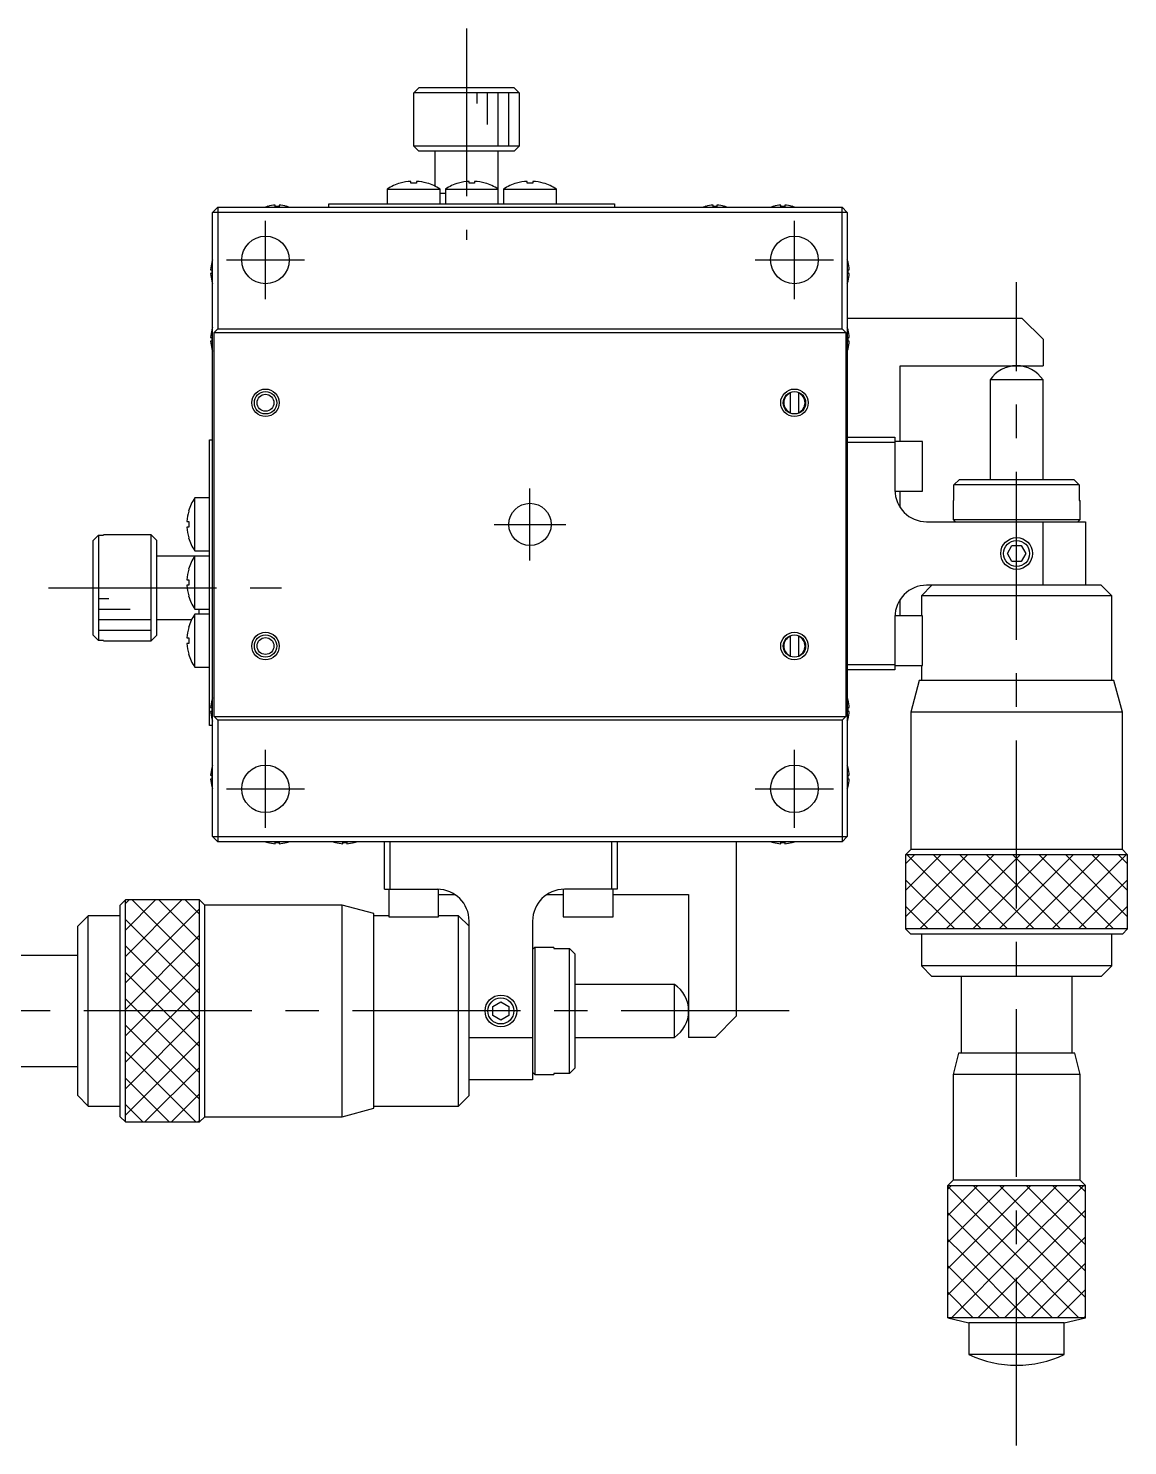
# Model space of a CAD drawing. Extents: x 0 to 397, y -8 to 228.
# Drawn here: x 292.8 to 396.8, y 50.9 to 184.9 of the extents above; entities that cross this region are included whole.
import ezdxf

# ---------------------------------------------------------------- set-up
doc = ezdxf.new("R2010")
doc.units = 0
doc.header["$LTSCALE"] = 0.5
doc.linetypes.add('CENTER', pattern=[50.8, 31.75, -6.35, 6.35, -6.35])
for name, color, linetype in [('MSM_CENTER', 1, 'CENTER'), ('MSM_CONTINUOUS', 7, 'CONTINUOUS'), ('MSM_NARROW', 5, 'CONTINUOUS')]:
    doc.layers.add(name, color=color, linetype=linetype)

msp = doc.modelspace()

# ---------------------------------------------------------------- linework, layer by layer
at = {"layer": 'MSM_CENTER'}
for p, q in [((334.25, 184.95), (334.25, 164.95)), ((315.25, 159.35), (315.25, 166.75)), ((365.25, 159.35), (365.25, 166.75)), ((311.55, 163.05), (318.95, 163.05)), ((361.55, 163.05), (368.95, 163.05)), ((386.25, 50.95), (386.25, 160.95)), ((340.25, 134.65), (340.25, 141.45)), ((336.85, 138.05), (343.65, 138.05)), ((294.75, 132.05), (316.75, 132.05)), ((315.25, 109.35), (315.25, 116.75)), ((365.25, 109.35), (365.25, 116.75)), ((311.55, 113.05), (318.95, 113.05)), ((361.55, 113.05), (368.95, 113.05)), ((364.75, 92.05), (258.75, 92.05))]:
    msp.add_line(p, q, dxfattribs=at)
at = {"layer": 'MSM_CONTINUOUS'}
for p, q in [((329.25, 178.35), (329.266026, 178.35)), ((329.25, 178.35), (329.25, 173.85)), ((329.266026, 178.85), (329.767813, 179.35)), ((339.233974, 178.85), (329.266026, 178.85)), ((329.266026, 178.35), (329.266026, 178.85)), ((329.767813, 179.35), (338.732187, 179.35)), ((338.732187, 179.35), (339.233974, 178.85)), ((339.233974, 178.85), (339.233974, 178.35)), ((339.233974, 178.35), (339.25, 178.35)), ((339.25, 173.85), (339.25, 178.35)), ((329.25, 173.85), (329.75, 173.35)), ((329.25, 173.85), (339.25, 173.85)), ((338.75, 173.35), (329.75, 173.35)), ((331.25, 173.35), (331.25, 170.031129)), ((337.25, 168.35), (337.25, 173.35)), ((338.75, 173.35), (339.25, 173.85)), ((327.99141, 170.312581), (327.988067, 170.319436)), ((328.99, 170.312581), (328.99, 170.484953)), ((329.51, 170.312581), (328.99, 170.312581)), ((329.51, 170.484953), (329.51, 170.312581)), ((330.511933, 170.319436), (330.50859, 170.312581)), ((333.49141, 170.312581), (333.488067, 170.319436)), ((334.49, 170.312581), (334.49, 170.484953)), ((335.01, 170.312581), (334.49, 170.312581)), ((335.01, 170.484953), (335.01, 170.312581)), ((336.011933, 170.319436), (336.00859, 170.312581)), ((338.99141, 170.312581), (338.988067, 170.319436)), ((339.99, 170.312581), (339.99, 170.484953)), ((340.51, 170.312581), (339.99, 170.312581)), ((340.51, 170.484953), (340.51, 170.312581)), ((341.511933, 170.319436), (341.50859, 170.312581)), ((326.75, 169.741657), (326.75, 168.35)), ((326.75, 169.741657), (331.75, 169.741657)), ((331.75, 168.35), (331.75, 169.741657)), ((332.25, 169.35), (331.75, 169.35)), ((332.25, 169.741657), (332.25, 168.35)), ((332.25, 169.741657), (337.25, 169.741657)), ((337.75, 169.741657), (337.75, 168.35)), ((337.75, 169.741657), (342.75, 169.741657)), ((342.75, 168.35), (342.75, 169.741657)), ((310.75, 168.05), (310.25, 167.55)), ((310.25, 108.55), (310.25, 167.55)), ((370.25, 167.55), (310.25, 167.55)), ((310.75, 168.05), (369.75, 168.05)), ((310.75, 168.05), (310.75, 156.55)), ((315.463639, 168.119522), (315.461384, 168.124144)), ((316.17, 168.119522), (316.17, 168.239859)), ((316.53, 168.119522), (316.17, 168.119522)), ((316.53, 168.239859), (316.53, 168.119522)), ((317.238616, 168.124144), (317.236361, 168.119522)), ((321.25, 168.05), (321.25, 168.35)), ((321.25, 168.35), (348.25, 168.35)), ((348.25, 168.35), (348.25, 168.05)), ((356.863639, 168.119522), (356.861384, 168.124144)), ((357.57, 168.119522), (357.57, 168.239859)), ((357.93, 168.119522), (357.57, 168.119522)), ((357.93, 168.239859), (357.93, 168.119522)), ((358.638616, 168.124144), (358.636361, 168.119522)), ((363.263639, 168.119522), (363.261384, 168.124144)), ((363.97, 168.119522), (363.97, 168.239859)), ((364.33, 168.119522), (363.97, 168.119522)), ((364.33, 168.239859), (364.33, 168.119522)), ((365.038616, 168.124144), (365.036361, 168.119522)), ((370.25, 167.55), (369.75, 168.05)), ((369.75, 156.55), (369.75, 168.05)), ((370.25, 167.55), (370.25, 108.55)), ((310.175856, 162.838616), (310.180478, 162.836361)), ((370.319522, 162.836361), (370.324144, 162.838616)), ((310.060141, 162.13), (310.180478, 162.13)), ((310.180478, 161.77), (310.060141, 161.77)), ((310.180478, 161.063639), (310.175856, 161.061384)), ((310.180478, 162.13), (310.180478, 161.77)), ((370.319522, 162.13), (370.439859, 162.13)), ((370.319522, 161.77), (370.319522, 162.13)), ((370.439859, 161.77), (370.319522, 161.77)), ((370.324144, 161.061384), (370.319522, 161.063639)), ((370.25, 157.55), (386.75, 157.55)), ((388.75, 155.55), (386.75, 157.55)), ((310.060141, 155.73), (310.180478, 155.73)), ((310.175856, 156.438616), (310.180478, 156.436361)), ((310.180478, 155.73), (310.180478, 155.37)), ((310.4, 156.2), (310.75, 156.55)), ((310.4, 119.9), (310.4, 156.2)), ((310.4, 156.2), (370.1, 156.2)), ((310.75, 156.55), (369.75, 156.55)), ((369.75, 156.55), (370.1, 156.2)), ((370.1, 156.2), (370.1, 119.9)), ((370.319522, 156.436361), (370.324144, 156.438616)), ((370.319522, 155.73), (370.439859, 155.73)), ((370.319522, 155.37), (370.319522, 155.73)), ((388.75, 155.55), (388.75, 153.05)), ((310.180478, 155.37), (310.060141, 155.37)), ((310.180478, 154.663639), (310.175856, 154.661384)), ((370.439859, 155.37), (370.319522, 155.37)), ((370.324144, 154.661384), (370.319522, 154.663639)), ((375.25, 153.05), (388.75, 153.05)), ((375.25, 145.9), (375.25, 153.05)), ((383.75, 151.708312), (383.75, 142.3)), ((388.75, 151.708312), (383.75, 151.708312)), ((388.75, 142.3), (388.75, 151.708312)), ((364.85, 150.548389), (364.85, 148.551611)), ((365.65, 150.548389), (365.65, 148.551611)), ((370.25, 146.3), (374.75, 146.3)), ((374.75, 146.3), (374.75, 141.3)), ((309.95, 146.05), (310.25, 146.05)), ((309.95, 119.05), (309.95, 146.05)), ((374.75, 145.8), (370.25, 145.8)), ((377.35, 145.9), (374.75, 145.9)), ((377.35, 141.2), (377.35, 145.9)), ((380.33392, 141.8), (380.841673, 142.3)), ((380.841673, 142.3), (391.658327, 142.3)), ((391.658327, 142.3), (392.16608, 141.8)), ((374.751667, 141.2), (377.35, 141.2)), ((375.25, 139.641688), (375.25, 141.2)), ((380.33392, 140.3), (380.33392, 141.8)), ((392.16608, 141.8), (380.33392, 141.8)), ((392.16608, 141.8), (392.16608, 140.3)), ((309.95, 140.55), (308.558343, 140.55)), ((308.558343, 135.55), (308.558343, 140.55)), ((380.25, 140.3), (380.33392, 140.3)), ((380.25, 140.3), (380.25, 138.5)), ((392.16608, 140.3), (392.25, 140.3)), ((392.25, 138.5), (392.25, 140.3)), ((307.815047, 138.31), (307.987419, 138.31)), ((307.980564, 139.311933), (307.987419, 139.30859)), ((307.987419, 138.31), (307.987419, 137.79)), ((377.75, 138.3), (392.75, 138.3)), ((380.25, 138.5), (392.25, 138.5)), ((380.25, 138.5), (380.45, 138.3)), ((388.75, 132.3), (388.75, 138.3)), ((392.05, 138.3), (392.25, 138.5)), ((392.75, 138.3), (392.75, 132.3)), ((298.95, 136.532187), (299.45, 137.033974)), ((299.45, 137.033974), (299.45, 127.066026)), ((299.45, 137.033974), (299.95, 137.033974)), ((304.45, 137.05), (299.95, 137.05)), ((299.95, 137.033974), (299.95, 137.05)), ((304.95, 136.55), (304.45, 137.05)), ((304.45, 127.05), (304.45, 137.05)), ((307.987419, 137.79), (307.815047, 137.79)), ((307.987419, 136.79141), (307.980564, 136.788067)), ((298.95, 127.567813), (298.95, 136.532187)), ((304.95, 136.55), (304.95, 127.55)), ((308.558343, 135.55), (309.95, 135.55)), ((385.383975, 135.3), (385.816987, 136.05)), ((385.816987, 136.05), (386.683013, 136.05)), ((386.683013, 136.05), (387.116025, 135.3)), ((309.95, 135.05), (304.95, 135.05)), ((308.558343, 130.05), (308.558343, 135.05)), ((385.816987, 134.55), (385.383975, 135.3)), ((386.683013, 134.55), (385.816987, 134.55)), ((387.116025, 135.3), (386.683013, 134.55)), ((307.815047, 132.81), (307.987419, 132.81)), ((307.980564, 133.811933), (307.987419, 133.80859)), ((307.987419, 132.81), (307.987419, 132.29)), ((307.987419, 132.29), (307.815047, 132.29)), ((378.25, 132.3), (377.25, 131.3)), ((394.25, 132.3), (377.75, 132.3)), ((395.25, 131.3), (394.25, 132.3)), ((307.987419, 131.29141), (307.980564, 131.288067)), ((308.558343, 130.05), (309.95, 130.05)), ((308.95, 130.05), (308.95, 129.55)), ((375.25, 129.4), (375.25, 130.958312)), ((377.25, 131.3), (377.25, 129.4)), ((395.25, 131.3), (377.25, 131.3)), ((395.25, 123.3), (395.25, 131.3)), ((304.95, 129.05), (308.268871, 129.05)), ((309.95, 129.55), (308.558343, 129.55)), ((308.558343, 124.55), (308.558343, 129.55)), ((374.75, 129.3), (374.75, 124.3)), ((377.35, 129.4), (374.751667, 129.4)), ((377.35, 124.7), (377.35, 129.4)), ((299.45, 127.066026), (298.95, 127.567813)), ((304.45, 127.05), (304.95, 127.55)), ((307.815047, 127.31), (307.987419, 127.31)), ((307.980564, 128.311933), (307.987419, 128.30859)), ((307.987419, 127.31), (307.987419, 126.79)), ((364.85, 127.548389), (364.85, 125.551611)), ((365.65, 127.548389), (365.65, 125.551611)), ((299.95, 127.066026), (299.45, 127.066026)), ((299.95, 127.05), (299.95, 127.066026)), ((299.95, 127.05), (304.45, 127.05)), ((307.987419, 126.79), (307.815047, 126.79)), ((307.987419, 125.79141), (307.980564, 125.788067)), ((370.25, 124.8), (374.75, 124.8)), ((374.75, 124.7), (377.35, 124.7)), ((377.25, 124.7), (377.25, 123.3)), ((308.558343, 124.55), (309.95, 124.55)), ((374.75, 124.3), (370.25, 124.3)), ((377.05, 123.3), (376.25, 120.3)), ((395.45, 123.3), (377.05, 123.3)), ((396.25, 120.3), (395.45, 123.3)), ((310.060141, 120.73), (310.180478, 120.73)), ((310.175856, 121.438616), (310.180478, 121.436361)), ((310.180478, 120.73), (310.180478, 120.37)), ((370.319522, 121.436361), (370.324144, 121.438616)), ((370.319522, 120.73), (370.439859, 120.73)), ((370.319522, 120.37), (370.319522, 120.73)), ((310.180478, 120.37), (310.060141, 120.37)), ((310.180478, 119.663639), (310.175856, 119.661384)), ((310.75, 119.55), (310.4, 119.9)), ((310.4, 119.9), (370.1, 119.9)), ((369.75, 119.55), (310.75, 119.55)), ((310.75, 119.55), (310.75, 108.05)), ((370.1, 119.9), (369.75, 119.55)), ((369.75, 119.55), (369.75, 108.05)), ((370.439859, 120.37), (370.319522, 120.37)), ((370.324144, 119.661384), (370.319522, 119.663639)), ((376.25, 120.3), (376.25, 107.3)), ((396.25, 120.3), (376.25, 120.3)), ((396.25, 107.3), (396.25, 120.3)), ((310.25, 119.05), (309.95, 119.05)), ((310.060141, 114.33), (310.180478, 114.33)), ((310.180478, 113.97), (310.060141, 113.97)), ((310.175856, 115.038616), (310.180478, 115.036361)), ((310.180478, 114.33), (310.180478, 113.97)), ((370.319522, 115.036361), (370.324144, 115.038616)), ((370.319522, 114.33), (370.439859, 114.33)), ((370.319522, 113.97), (370.319522, 114.33)), ((370.439859, 113.97), (370.319522, 113.97)), ((310.180478, 113.263639), (310.175856, 113.261384)), ((370.324144, 113.261384), (370.319522, 113.263639)), ((310.25, 108.55), (310.75, 108.05)), ((310.25, 108.55), (370.25, 108.55)), ((369.75, 108.05), (370.25, 108.55)), ((369.75, 108.05), (310.75, 108.05)), ((315.461384, 107.975856), (315.463639, 107.980478)), ((316.17, 107.980478), (316.53, 107.980478)), ((316.17, 107.860141), (316.17, 107.980478)), ((316.53, 107.980478), (316.53, 107.860141)), ((317.236361, 107.980478), (317.238616, 107.975856)), ((321.861384, 107.975856), (321.863639, 107.980478)), ((322.57, 107.980478), (322.93, 107.980478)), ((322.57, 107.860141), (322.57, 107.980478)), ((322.93, 107.980478), (322.93, 107.860141)), ((323.636361, 107.980478), (323.638616, 107.975856)), ((326.5, 103.55), (326.5, 108.05)), ((327, 108.05), (327, 103.55)), ((348, 103.55), (348, 108.05)), ((348.5, 108.05), (348.5, 103.55)), ((359.75, 108.05), (359.75, 91.55)), ((363.261384, 107.975856), (363.263639, 107.980478)), ((363.97, 107.980478), (364.33, 107.980478)), ((363.97, 107.860141), (363.97, 107.980478)), ((364.33, 107.980478), (364.33, 107.860141)), ((365.036361, 107.980478), (365.038616, 107.975856)), ((376.25, 107.3), (375.75, 106.8)), ((396.25, 107.3), (376.25, 107.3)), ((396.75, 106.8), (396.25, 107.3)), ((396.75, 106.8), (375.75, 106.8)), ((375.75, 106.8), (375.75, 99.8)), ((396.75, 99.8), (396.75, 106.8)), ((326.5, 103.55), (331.5, 103.55)), ((326.9, 103.55), (326.9, 100.95)), ((331.6, 100.95), (331.6, 103.548333)), ((343.4, 103.548333), (343.4, 100.95)), ((348.5, 103.55), (343.5, 103.55)), ((348.1, 100.95), (348.1, 103.55)), ((302, 102.55), (301.5, 102.05)), ((301.5, 82.05), (301.5, 102.05)), ((302, 81.55), (302, 102.55)), ((302, 102.2), (302.35, 102.55)), ((309, 102.55), (302, 102.55)), ((309.5, 102.05), (309, 102.55)), ((309, 81.55), (309, 102.55)), ((322.5, 102.05), (309.5, 102.05)), ((309.5, 82.05), (309.5, 102.05)), ((325.5, 101.25), (322.5, 102.05)), ((322.5, 82.05), (322.5, 102.05)), ((331.6, 103.05), (333.158312, 103.05)), ((341.841688, 103.05), (343.4, 103.05)), ((348.1, 103.05), (355.25, 103.05)), ((355.25, 103.05), (355.25, 89.55)), ((298.5, 101.05), (297.5, 100.05)), ((301.5, 101.05), (298.5, 101.05)), ((298.5, 83.05), (298.5, 101.05)), ((325.5, 82.85), (325.5, 101.25)), ((326.9, 101.05), (325.5, 101.05)), ((326.9, 100.95), (331.6, 100.95)), ((333.5, 101.05), (331.6, 101.05)), ((334.5, 100.05), (333.5, 101.05)), ((333.5, 83.05), (333.5, 101.05)), ((334.5, 84.05), (334.5, 100.55)), ((340.5, 100.55), (340.5, 85.55)), ((343.4, 100.95), (348.1, 100.95)), ((297.5, 84.05), (297.5, 100.05)), ((375.75, 99.8), (376.25, 99.3)), ((396.75, 99.8), (375.75, 99.8)), ((396.25, 99.3), (376.25, 99.3)), ((377.25, 99.3), (377.25, 96.3)), ((395.25, 96.3), (395.25, 99.3)), ((396.25, 99.3), (396.75, 99.8)), ((340.7, 98.05), (340.5, 97.85)), ((340.7, 98.05), (340.7, 86.05)), ((342.5, 98.05), (340.7, 98.05)), ((342.5, 98.05), (342.5, 97.96608)), ((342.5, 97.96608), (344, 97.96608)), ((344, 86.13392), (344, 97.96608)), ((344, 97.96608), (344.5, 97.458327)), ((297.5, 97.3), (290.25, 97.3)), ((344.5, 97.458327), (344.5, 86.641673)), ((377.25, 96.3), (378.25, 95.3)), ((395.25, 96.3), (377.25, 96.3)), ((394.25, 95.3), (378.25, 95.3)), ((381, 95.3), (381, 88.05)), ((391.5, 88.05), (391.5, 95.3)), ((394.25, 95.3), (395.25, 96.3)), ((353.908312, 94.55), (344.5, 94.55)), ((353.908312, 89.55), (353.908312, 94.55)), ((336.75, 92.483013), (337.5, 92.916025)), ((336.75, 91.616987), (336.75, 92.483013)), ((337.5, 92.916025), (338.25, 92.483013)), ((338.25, 92.483013), (338.25, 91.616987)), ((337.5, 91.183975), (336.75, 91.616987)), ((338.25, 91.616987), (337.5, 91.183975)), ((357.75, 89.55), (359.75, 91.55)), ((334.5, 89.55), (340.5, 89.55)), ((344.5, 89.55), (353.908312, 89.55)), ((357.75, 89.55), (355.25, 89.55)), ((380.75, 88.05), (380.25, 86.05)), ((391.75, 88.05), (380.75, 88.05)), ((392.25, 86.05), (391.75, 88.05)), ((290.25, 86.8), (297.5, 86.8)), ((340.5, 86.25), (340.7, 86.05)), ((340.7, 86.05), (342.5, 86.05)), ((342.5, 86.13392), (342.5, 86.05)), ((344, 86.13392), (342.5, 86.13392)), ((344.5, 86.641673), (344, 86.13392)), ((380.25, 86.05), (380.25, 76.05)), ((392.25, 86.05), (380.25, 86.05)), ((392.25, 76.05), (392.25, 86.05)), ((340.5, 85.55), (334.5, 85.55)), ((297.5, 84.05), (298.5, 83.05)), ((333.5, 83.05), (334.5, 84.05)), ((298.5, 83.05), (301.5, 83.05)), ((301.5, 82.05), (302, 81.55)), ((309, 81.55), (309.5, 82.05)), ((309.5, 82.05), (322.5, 82.05)), ((322.5, 82.05), (325.5, 82.85)), ((325.5, 83.05), (333.5, 83.05)), ((302, 81.55), (309, 81.55)), ((308.85, 81.55), (309, 81.7)), ((380.25, 76.05), (379.75, 75.55)), ((379.75, 63.05), (379.75, 75.55)), ((379.75, 75.55), (392.75, 75.55)), ((392.25, 76.05), (380.25, 76.05)), ((392.75, 75.55), (392.25, 76.05)), ((392.75, 63.05), (392.75, 75.55)), ((379.75, 63.05), (381.75, 62.55)), ((392.75, 63.05), (379.75, 63.05)), ((390.75, 62.55), (392.75, 63.05)), ((392.6, 63.05), (392.75, 63.2)), ((381.75, 62.55), (381.75, 59.563167)), ((390.75, 62.55), (381.75, 62.55)), ((390.75, 59.563167), (390.75, 62.55)), ((390.75, 59.563167), (381.75, 59.563167))]:
    msp.add_line(p, q, dxfattribs=at)
for centre, radius in [((315.25, 163.05), 2.25), ((365.25, 163.05), 2.25), ((315.25, 149.55), 1.0565), ((315.25, 149.55), 0.8), ((365.25, 149.55), 1.0565), ((340.25, 138.05), 2), ((386.25, 135.3), 1.2295), ((315.25, 126.55), 1.0565), ((315.25, 126.55), 0.8), ((365.25, 126.55), 1.0565), ((315.25, 113.05), 2.25), ((365.25, 113.05), 2.25), ((337.5, 92.05), 1.2295)]:
    msp.add_circle(centre, radius, dxfattribs=at)
for centre, radius, start, end in [((329.25, 166), 4.5, 106.285843, 123.748989), ((329.25, 166), 4.492483, 93.317816, 106.26943), ((329.25, 166), 4.492483, 73.73057, 86.682184), ((329.25, 166), 4.5, 56.251011, 73.714157), ((334.75, 166), 4.5, 106.285843, 123.748989), ((334.75, 166), 4.492483, 93.317816, 106.26943), ((334.75, 166), 4.492483, 73.73057, 86.682184), ((334.75, 166), 4.5, 56.251011, 73.714157), ((340.25, 166), 4.5, 106.285843, 123.748989), ((340.25, 166), 4.492483, 93.317816, 106.26943), ((340.25, 166), 4.492483, 73.73057, 86.682184), ((340.25, 166), 4.5, 56.251011, 73.714157), ((316.35, 165.05), 3.2, 106.122533, 110.364135), ((316.35, 165.05), 3.194933, 93.229709, 106.106712), ((316.35, 165.05), 3.194933, 73.893288, 86.770291), ((316.35, 165.05), 3.2, 69.635865, 73.877467), ((357.75, 165.05), 3.2, 106.122533, 110.364135), ((357.75, 165.05), 3.194933, 93.229709, 106.106712), ((357.75, 165.05), 3.194933, 73.893288, 86.770291), ((357.75, 165.05), 3.2, 69.635865, 73.877467), ((364.15, 165.05), 3.2, 106.122533, 110.364135), ((364.15, 165.05), 3.194933, 93.229709, 106.106712), ((364.15, 165.05), 3.194933, 73.893288, 86.770291), ((364.15, 165.05), 3.2, 69.635865, 73.877467), ((313.25, 161.95), 3.194933, 163.893288, 176.770291), ((313.25, 161.95), 3.2, 159.635865, 163.877467), ((367.25, 161.95), 3.2, 16.122533, 20.364135), ((367.25, 161.95), 3.194933, 3.229709, 16.106712), ((313.25, 161.95), 3.194933, 183.229709, 196.106712), ((313.25, 161.95), 3.2, 196.122533, 200.364135), ((367.25, 161.95), 3.2, 339.635865, 343.877467), ((367.25, 161.95), 3.194933, 343.893288, 356.770291), ((313.25, 155.55), 3.194933, 163.893288, 176.770291), ((313.25, 155.55), 3.2, 159.635865, 163.877467), ((367.25, 155.55), 3.2, 16.122533, 20.364135), ((367.25, 155.55), 3.194933, 3.229709, 16.106712), ((313.25, 155.55), 3.194933, 183.229709, 196.106712), ((313.25, 155.55), 3.2, 196.122533, 200.364135), ((367.25, 155.55), 3.2, 339.635865, 343.877467), ((367.25, 155.55), 3.194933, 343.893288, 356.770291), ((386.25, 150.05), 3, 33.55731, 146.44269), ((365.25, 149.55), 1, 113.578178, 246.421822), ((365.25, 149.55), 1, 293.578178, 66.421822), ((377.75, 141.3), 3, 180, 270), ((312.3, 138.05), 4.5, 146.251011, 163.714157), ((312.3, 138.05), 4.492483, 163.73057, 176.682184), ((312.3, 138.05), 4.492483, 183.317816, 196.26943), ((312.3, 138.05), 4.5, 196.285843, 213.748989), ((312.3, 132.55), 4.5, 146.251011, 163.714157), ((312.3, 132.55), 4.492483, 163.73057, 176.682184), ((312.3, 132.55), 4.492483, 183.317816, 196.26943), ((377.75, 129.3), 3, 90, 180), ((312.3, 132.55), 4.5, 196.285843, 213.748989), ((312.3, 127.05), 4.5, 146.251011, 163.714157), ((312.3, 127.05), 4.492483, 163.73057, 176.682184), ((365.25, 126.55), 1, 113.578178, 246.421822), ((365.25, 126.55), 1, 293.578178, 66.421822), ((312.3, 127.05), 4.492483, 183.317816, 196.26943), ((312.3, 127.05), 4.5, 196.285843, 213.748989), ((313.25, 120.55), 3.194933, 163.893288, 176.770291), ((313.25, 120.55), 3.2, 159.635865, 163.877467), ((367.25, 120.55), 3.2, 16.122533, 20.364135), ((367.25, 120.55), 3.194933, 3.229709, 16.106712), ((313.25, 120.55), 3.194933, 183.229709, 196.106712), ((313.25, 120.55), 3.2, 196.122533, 200.364135), ((367.25, 120.55), 3.2, 339.635865, 343.877467), ((367.25, 120.55), 3.194933, 343.893288, 356.770291), ((313.25, 114.15), 3.2, 159.635865, 163.877467), ((367.25, 114.15), 3.2, 16.122533, 20.364135), ((313.25, 114.15), 3.194933, 163.893288, 176.770291), ((313.25, 114.15), 3.194933, 183.229709, 196.106712), ((367.25, 114.15), 3.194933, 3.229709, 16.106712), ((367.25, 114.15), 3.194933, 343.893288, 356.770291), ((313.25, 114.15), 3.2, 196.122533, 200.364135), ((367.25, 114.15), 3.2, 339.635865, 343.877467), ((316.35, 111.05), 3.2, 249.635865, 253.877467), ((316.35, 111.05), 3.194933, 253.893288, 266.770291), ((316.35, 111.05), 3.194933, 273.229709, 286.106712), ((316.35, 111.05), 3.2, 286.122533, 290.364135), ((322.75, 111.05), 3.2, 249.635865, 253.877467), ((322.75, 111.05), 3.194933, 253.893288, 266.770291), ((322.75, 111.05), 3.194933, 273.229709, 286.106712), ((322.75, 111.05), 3.2, 286.122533, 290.364135), ((364.15, 111.05), 3.2, 249.635865, 253.877467), ((364.15, 111.05), 3.194933, 253.893288, 266.770291), ((364.15, 111.05), 3.194933, 273.229709, 286.106712), ((364.15, 111.05), 3.2, 286.122533, 290.364135), ((331.5, 100.55), 3, 0, 90), ((343.5, 100.55), 3, 90, 180), ((352.25, 92.05), 3, 303.55731, 56.44269), ((386.25, 69.05), 10.5, 244.623066, 295.376934)]:
    msp.add_arc(centre, radius, start, end, dxfattribs=at)
at = {"layer": 'MSM_NARROW'}
for p, q in [((335.25, 177.85), (335.25, 178.85)), ((336.25, 175.85), (336.25, 178.85)), ((337.25, 173.85), (337.25, 178.85)), ((338.25, 173.85), (338.25, 178.85)), ((299.45, 131.05), (300.45, 131.05)), ((299.45, 130.05), (302.45, 130.05)), ((299.45, 129.05), (304.45, 129.05)), ((299.45, 128.05), (304.45, 128.05)), ((375.75, 105.95), (376.6, 106.8)), ((375.75, 103.45), (379.1, 106.8)), ((375.75, 100.95), (381.6, 106.8)), ((375.9, 106.8), (382.9, 99.8)), ((377.1, 99.8), (384.1, 106.8)), ((378.4, 106.8), (385.4, 99.8)), ((379.6, 99.8), (386.6, 106.8)), ((380.9, 106.8), (387.9, 99.8)), ((382.1, 99.8), (389.1, 106.8)), ((383.4, 106.8), (390.4, 99.8)), ((384.6, 99.8), (391.6, 106.8)), ((385.9, 106.8), (392.9, 99.8)), ((387.1, 99.8), (394.1, 106.8)), ((388.4, 106.8), (395.4, 99.8)), ((389.6, 99.8), (396.6, 106.8)), ((390.9, 106.8), (396.75, 100.95)), ((393.4, 106.8), (396.75, 103.45)), ((395.9, 106.8), (396.75, 105.95)), ((375.75, 104.45), (380.4, 99.8)), ((392.1, 99.8), (396.75, 104.45)), ((302, 99.7), (304.85, 102.55)), ((302, 97.2), (307.35, 102.55)), ((302.65, 102.55), (309, 96.2)), ((305.15, 102.55), (309, 98.7)), ((307.65, 102.55), (309, 101.2)), ((375.75, 101.95), (377.9, 99.8)), ((394.6, 99.8), (396.75, 101.95)), ((302, 94.7), (309, 101.7)), ((302, 100.7), (309, 93.7)), ((302, 92.2), (309, 99.2)), ((302, 98.2), (309, 91.2)), ((302, 89.7), (309, 96.7)), ((302, 95.7), (309, 88.7)), ((302, 87.2), (309, 94.2)), ((302, 93.2), (309, 86.2)), ((302, 84.7), (309, 91.7)), ((302, 90.7), (309, 83.7)), ((302, 82.2), (309, 89.2)), ((302, 88.2), (308.65, 81.55)), ((303.85, 81.55), (309, 86.7)), ((302, 85.7), (306.15, 81.55)), ((302, 83.2), (303.65, 81.55)), ((306.35, 81.55), (309, 84.2)), ((379.75, 75.2), (380.1, 75.55)), ((379.75, 72.7), (382.6, 75.55)), ((379.75, 70.2), (385.1, 75.55)), ((379.75, 75.45), (386.125, 69.075)), ((381.125, 69.075), (387.6, 75.55)), ((382.15, 75.55), (392.75, 64.95)), ((383.625, 69.075), (390.1, 75.55)), ((384.65, 75.55), (392.75, 67.45)), ((386.125, 69.075), (392.6, 75.55)), ((387.15, 75.55), (392.75, 69.95)), ((389.65, 75.55), (392.75, 72.45)), ((392.15, 75.55), (392.75, 74.95)), ((379.75, 72.95), (383.625, 69.075)), ((382.6, 63.05), (392.75, 73.2)), ((379.75, 70.45), (381.125, 69.075)), ((385.1, 63.05), (392.75, 70.7)), ((379.75, 67.7), (381.125, 69.075)), ((379.75, 65.2), (383.625, 69.075)), ((380.1, 63.05), (386.125, 69.075)), ((381.125, 69.075), (387.15, 63.05)), ((383.625, 69.075), (389.65, 63.05)), ((386.125, 69.075), (392.15, 63.05)), ((379.75, 67.95), (384.65, 63.05)), ((387.6, 63.05), (392.75, 68.2)), ((390.1, 63.05), (392.75, 65.7)), ((379.75, 65.45), (382.15, 63.05))]:
    msp.add_line(p, q, dxfattribs=at)
for centre, radius in [((315.25, 149.55), 1.3), ((365.25, 149.55), 1.3), ((386.25, 135.3), 1.5), ((315.25, 126.55), 1.3), ((365.25, 126.55), 1.3), ((337.5, 92.05), 1.5)]:
    msp.add_circle(centre, radius, dxfattribs=at)

doc.saveas('drawing.dxf')
